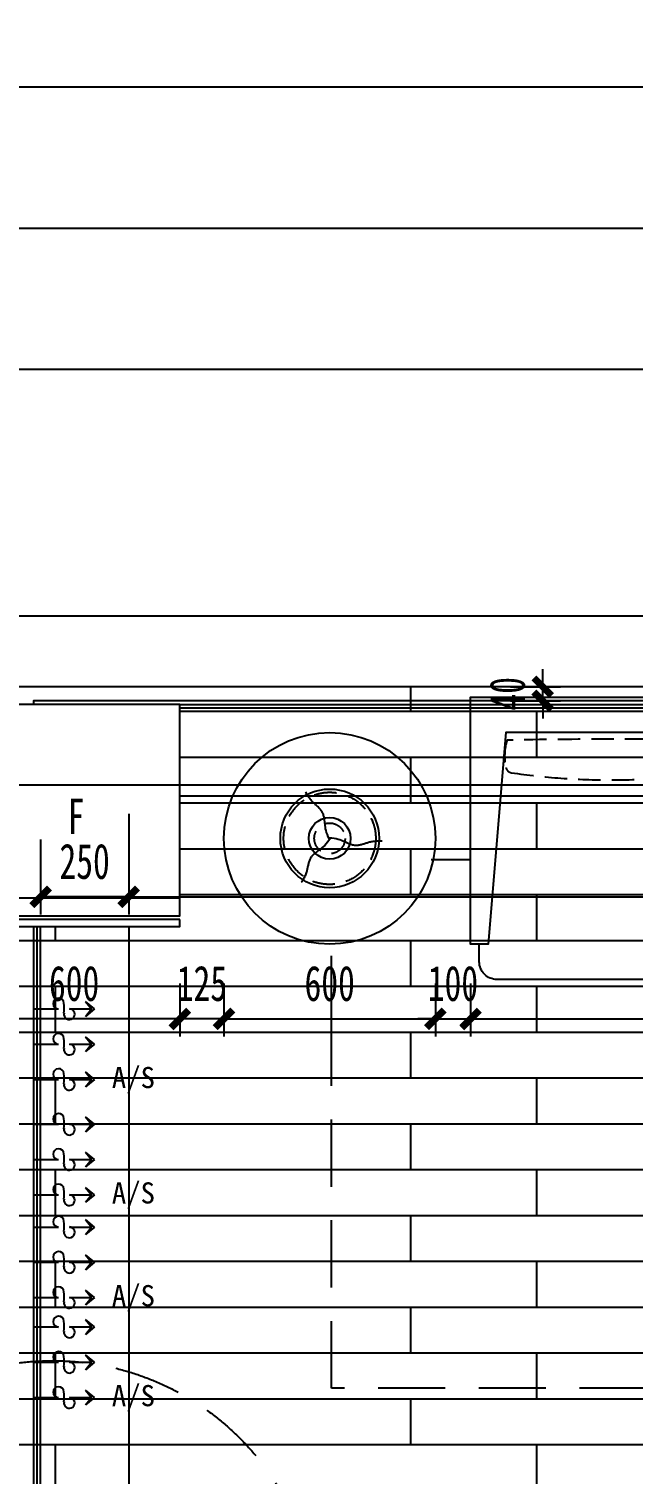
# Model space of a CAD drawing. Header units: millimetres. Extents: x -133666 to 880576, y -269375 to 86941.
# Drawn here: x -43307 to -41593, y -148099 to -144001 of the extents above; entities that cross this region are included whole.
import ezdxf

# ---------------------------------------------------------------- set-up
doc = ezdxf.new("R2010")
doc.units = ezdxf.units.MM
doc.header["$LTSCALE"] = 1000
doc.linetypes.add('DASHED', pattern=[19.05, 12.7, -6.35])
doc.layers.get('0').update_dxf_attribs({"linetype": 'CONTINUOUS'})
doc.layers.get('Defpoints').update_dxf_attribs({"color": 6, "linetype": 'CONTINUOUS'})
for name, color, linetype in [('A-土建墙（含管井、立管）', 6, 'CONTINUOUS'), ('A-新隔墙尺寸', 5, 'CONTINUOUS'), ('C-顶面设备（风口、换气扇、投影仪）', 7, 'CONTINUOUS'), ('C-顶面造型尺寸', 5, 'CONTINUOUS'), ('C-顶面造型线', 32, 'CONTINUOUS'), ('F-地坪填充', 250, 'CONTINUOUS'), ('P-家具尺寸', 5, 'CONTINUOUS'), ('P-活动家具', 146, 'CONTINUOUS'), ('W-尺寸', 5, 'CONTINUOUS')]:
    doc.layers.add(name, color=color, linetype=linetype)
doc.styles.add('DIM', font='', dxfattribs={"width": 0.7})
doc.styles.add('WORD-2', font='simhei.ttf')
doc.styles.get('DIM').set_extended_font_data('SimSun')
doc.dimstyles.new('50', dxfattribs={"dimscale": 50, "dimtxt": 2, "dimasz": 1, "dimexe": 1, "dimexo": 1, "dimgap": 1, "dimtad": 1, "dimdec": 0, "dimzin": 0, "dimdsep": 46, "dimtxsty": 'DIM', "dimblk": 'ARCHTICK', "dimcen": 0, "dimclrd": 5, "dimclre": 5, "dimclrt": 35, "dimadec": 0, "dimazin": 0, "dimtfac": 0.5, "dimtdec": 0, "dimtix": 1, "dimtmove": 2, "dimatfit": 2, "dimldrblk": 'A', "dimfxl": 0, "dimtolj": 1, "dimtzin": 0, "dimlwd": -1, "dimlwe": -1, "dimarcsym": 0})

# ---------------------------------------------------------------- blocks, each defined once
blk = doc.blocks.new('A$C68CA6050')
blk.add_wipeout([(0, 850), (2100, 850), (2100, 150), (2075, 150), (2075, 100), (2072, 83.1), (2060.4, 64.6), (2040.5, 52.5), (2025, 50), (1450, 50), (1437.2, 51.7), (1423.1, 57.8), (1414.6, 64.6), (1407.1, 74.2), (1403.4, 81.8), (1400, 100), (1398, 86), (1395.5, 79.2), (1390.8, 71.2), (1380.3, 60.2), (1363.8, 51.9), (1350, 50), (750, 50), (733.3, 52.9), (724.9, 56.8), (714.6, 64.6), (708.1, 72.6), (703.4, 81.8), (701.2, 89.1), (700, 100), (698.1, 86.3), (694.2, 76.7), (690.7, 70.9), (685.4, 64.6), (677.2, 58.1), (670.1, 54.2), (650, 50), (641.4, 50), (75, 50), (58.2, 52.9), (39.6, 64.6), (31.7, 75), (26.3, 88.7), (25, 100), (25, 150), (0, 150)]).translate(0, 0, 0).dxf.layer = 'P-活动家具'
at = {"layer": 'P-活动家具', "elevation": 0}
blk.add_lwpolyline([(1050, 50), (1043.2, 50), (750, 50, -0.414214), (700, 100, -0.414214), (650, 50), (75, 50, -0.414214), (25, 100), (25, 150), (0, 150), (0, 850), (1050, 850), (2100, 850), (2100, 150), (2075, 150), (2075, 100, -0.414214), (2025, 50), (1450, 50, -0.414214), (1400, 100, -0.414214), (1350, 50), (1056.8, 50)], format="xyb", close=True, dxfattribs=at)
for points in [[(0, 850), (2100, 850), (2100, 150), (2050, 150), (2000, 750.2), (100, 750.2), (50, 150), (0, 150), (0, 850)], [(700, 100), (700.1, 750.2)], [(1400, 100), (1400.1, 750.2)]]:
    blk.add_lwpolyline(points, dxfattribs=at)
at = {"layer": 'P-活动家具', "color": 251, "linetype": 'DASHED', "ltscale": 0.005, "elevation": 0}
for points in [[(103.3, 728.6, -0.008996), (692.3, 728.6, -0.12873), (694.8, 650.4, -0.310462), (679.3, 636.1, -0.072657), (116.2, 636.1, -0.310462), (100.7, 650.4, -0.12873), (103.3, 728.6, -0.746294)], [(1392.2, 728.6, 0.007743), (707.8, 728.6, 0.12873), (705.3, 650.4, 0.310462), (720.8, 636.1, 0.062134), (1379.2, 636.1, 0.310462), (1394.7, 650.4, 0.12873), (1392.2, 728.6, 0.746294)], [(1996.3, 728.6, 0.009023), (1409, 728.6, 0.12873), (1406.5, 650.4, 0.310462), (1422, 636.1, 0.072882), (1983.4, 636.1, 0.310462), (1998.9, 650.4, 0.12873), (1996.3, 728.6, 0.746294)]]:
    blk.add_lwpolyline(points, format="xyb", dxfattribs=at)
blk = doc.blocks.new('DIFF-WLL')
at = {"color": 7, "linetype": 'ByBlock'}
for p, q in [((0, 0), (2.05, 0)), ((5, 0), (4.28, 0.61)), ((4.28, 0.61), (4.76, 0)), ((2.95, 0), (4.76, 0)), ((5, 0), (4.28, -0.61)), ((4.28, -0.61), (4.76, 0))]:
    blk.add_line(p, q, dxfattribs=at)
for centre, radius, start, end in [((2.06, 0.44), 0.443, 4.4518, 269.236), ((-3.48, 0.01), 5.99, 356.4344, 4.4518), ((2.94, -0.44), 0.443, 169.2229, 89.236)]:
    blk.add_arc(centre, radius, start, end, dxfattribs=at)
blk = doc.blocks.new('*U392')
at = {"color": 251}
blk.add_line((0, 300), (0, 0), dxfattribs=at)
at = {"color": 251, "xscale": 34.56325301062316, "yscale": 34.56325301062316, "zscale": 34.56325301062316}
for p in [(0, 250), (0, 150), (0, 50)]:
    blk.add_blockref('DIFF-WLL', p, dxfattribs=at)
at = {"style": 'WORD-2'}
blk.add_attdef('A/S', (222.2, 25.3), '', height=60, dxfattribs=at)
blk = doc.blocks.new('_ArchTick')
at = {"color": 0, "linetype": 'ByBlock', "const_width": 0.4}
blk.add_lwpolyline([(-0.5, -0.5), (0.5, 0.5)], dxfattribs=at)
blk = doc.blocks.new('*D434')
at = {"layer": 'Defpoints', "color": 0, "ltscale": 0.15, "transparency": 16777216}
for p in [(-42753.7, -146271.6), (-42153.7, -146271.6), (-42153.7, -146808.5)]:
    blk.add_point(p, dxfattribs=at)
at = {"layer": 'P-家具尺寸', "color": 5, "ltscale": 0.15, "transparency": 16777216}
for p, q in [((-42753.7, -146708.5), (-42753.7, -146858.5)), ((-42153.7, -146708.5), (-42153.7, -146858.5)), ((-42753.7, -146808.5), (-42153.7, -146808.5))]:
    blk.add_line(p, q, dxfattribs=at)
at = {"layer": 'P-家具尺寸', "color": 5, "ltscale": 0.15, "transparency": 16777216, "xscale": 50, "yscale": 50, "zscale": 50, "rotation": 180}
blk.add_blockref('_ArchTick', (-42753.7, -146808.5), dxfattribs=at)
at = {"layer": 'P-家具尺寸', "color": 5, "ltscale": 0.15, "transparency": 16777216, "xscale": 50, "yscale": 50, "zscale": 50}
blk.add_blockref('_ArchTick', (-42153.7, -146808.5), dxfattribs=at)
at = {"layer": 'P-家具尺寸', "color": 35, "ltscale": 0.15, "transparency": 16777216, "insert": (-42453.7, -146708.5), "char_height": 100, "attachment_point": 5, "style": 'DIM'}
blk.add_mtext('\\A1;600', dxfattribs=at)
blk = doc.blocks.new('A')
for p, q in [((-1.435, 1.148), (-1.09, 1.437)), ((-1.435, 1.148), (-0.369, 0)), ((-1.09, 1.437), (0, 0)), ((-0.369, 0), (-2.127, 0)), ((-1.435, -1.148), (-0.369, 0)), ((-1.09, -1.437), (0, 0)), ((-1.435, -1.148), (-1.09, -1.437))]:
    blk.add_line(p, q)
for points in [[(-1.435, 1.148), (-1.09, 1.437), (-0.369, 0), (0, 0)], [(-1.435, -1.148), (-1.09, -1.437), (-0.369, 0), (0, 0)]]:
    blk.add_solid(points)
blk = doc.blocks.new('*D435')
at = {"layer": 'Defpoints', "color": 0, "ltscale": 0.15, "transparency": 16777216}
for p in [(-42153.7, -146296.6), (-42054.1, -146479.1), (-42054.1, -146808.5)]:
    blk.add_point(p, dxfattribs=at)
at = {"layer": 'P-家具尺寸', "color": 5, "ltscale": 0.15, "transparency": 16777216}
for p, q in [((-42153.7, -146708.5), (-42153.7, -146858.5)), ((-42054.1, -146708.5), (-42054.1, -146858.5)), ((-42153.7, -146808.5), (-42203.7, -146808.5)), ((-42153.7, -146808.5), (-42054.1, -146808.5)), ((-42054.1, -146808.5), (-42004.1, -146808.5))]:
    blk.add_line(p, q, dxfattribs=at)
at = {"layer": 'P-家具尺寸', "color": 5, "ltscale": 0.15, "transparency": 16777216, "xscale": 50, "yscale": 50, "zscale": 50}
blk.add_blockref('_ArchTick', (-42153.7, -146808.5), dxfattribs=at)
at = {"layer": 'P-家具尺寸', "color": 5, "ltscale": 0.15, "transparency": 16777216, "xscale": 50, "yscale": 50, "zscale": 50, "rotation": 180}
blk.add_blockref('_ArchTick', (-42054.1, -146808.5), dxfattribs=at)
at = {"layer": 'P-家具尺寸', "color": 35, "ltscale": 0.15, "transparency": 16777216, "insert": (-42103.9, -146708.5), "char_height": 100, "attachment_point": 5, "style": 'DIM'}
blk.add_mtext('\\A1;100', dxfattribs=at)
blk = doc.blocks.new('*D436')
at = {"layer": 'Defpoints', "color": 0, "ltscale": 0.15, "transparency": 16777216}
for p in [(-39954.1, -146433.5, 0), (-42054.1, -146479.1), (-39954.1, -146808.5)]:
    blk.add_point(p, dxfattribs=at)
at = {"layer": 'P-家具尺寸', "color": 5, "ltscale": 0.15, "transparency": 16777216}
for p, q in [((-42054.1, -146708.5), (-42054.1, -146858.5)), ((-39954.1, -146708.5), (-39954.1, -146858.5)), ((-42054.1, -146808.5), (-39954.1, -146808.5))]:
    blk.add_line(p, q, dxfattribs=at)
at = {"layer": 'P-家具尺寸', "color": 5, "ltscale": 0.15, "transparency": 16777216, "xscale": 50, "yscale": 50, "zscale": 50, "rotation": 180}
blk.add_blockref('_ArchTick', (-42054.1, -146808.5), dxfattribs=at)
at = {"layer": 'P-家具尺寸', "color": 5, "ltscale": 0.15, "transparency": 16777216, "xscale": 50, "yscale": 50, "zscale": 50}
blk.add_blockref('_ArchTick', (-39954.1, -146808.5), dxfattribs=at)
at = {"layer": 'P-家具尺寸', "color": 35, "ltscale": 0.15, "transparency": 16777216, "insert": (-41004.1, -146708.5), "char_height": 100, "attachment_point": 5, "style": 'DIM'}
blk.add_mtext('\\A1;2100', dxfattribs=at)
blk = doc.blocks.new('*D443')
at = {"layer": 'Defpoints', "color": 0, "ltscale": 0.15, "transparency": 16777216}
for p in [(-42878.9, -146271.6), (-42753.7, -146271.6), (-42878.9, -146808.5)]:
    blk.add_point(p, dxfattribs=at)
at = {"layer": 'P-家具尺寸', "color": 5, "ltscale": 0.15, "transparency": 16777216}
for p, q in [((-42878.9, -146708.5), (-42878.9, -146858.5)), ((-42753.7, -146708.5), (-42753.7, -146858.5)), ((-42878.9, -146808.5), (-42928.9, -146808.5)), ((-42753.7, -146808.5), (-42878.9, -146808.5)), ((-42753.7, -146808.5), (-42703.7, -146808.5))]:
    blk.add_line(p, q, dxfattribs=at)
at = {"layer": 'P-家具尺寸', "color": 5, "ltscale": 0.15, "transparency": 16777216, "xscale": 50, "yscale": 50, "zscale": 50}
blk.add_blockref('_ArchTick', (-42878.9, -146808.5), dxfattribs=at)
at = {"layer": 'P-家具尺寸', "color": 5, "ltscale": 0.15, "transparency": 16777216, "xscale": 50, "yscale": 50, "zscale": 50, "rotation": 180}
blk.add_blockref('_ArchTick', (-42753.7, -146808.5), dxfattribs=at)
at = {"layer": 'P-家具尺寸', "color": 35, "ltscale": 0.15, "transparency": 16777216, "insert": (-42816.3, -146708.5), "char_height": 100, "attachment_point": 5, "style": 'DIM'}
blk.add_mtext('\\A1;125', dxfattribs=at)
blk = doc.blocks.new('*D444')
at = {"layer": 'Defpoints', "color": 0, "ltscale": 0.15, "transparency": 16777216}
for p in [(-42878.9, -146271.6), (-43478.9, -146360.3), (-43478.9, -146808.5)]:
    blk.add_point(p, dxfattribs=at)
at = {"layer": 'P-家具尺寸', "color": 5, "ltscale": 0.15, "transparency": 16777216}
for p, q in [((-43478.9, -146708.5), (-43478.9, -146858.5)), ((-42878.9, -146708.5), (-42878.9, -146858.5)), ((-42878.9, -146808.5), (-43478.9, -146808.5))]:
    blk.add_line(p, q, dxfattribs=at)
at = {"layer": 'P-家具尺寸', "color": 5, "ltscale": 0.15, "transparency": 16777216, "xscale": 50, "yscale": 50, "zscale": 50, "rotation": 180}
blk.add_blockref('_ArchTick', (-43478.9, -146808.5), dxfattribs=at)
at = {"layer": 'P-家具尺寸', "color": 5, "ltscale": 0.15, "transparency": 16777216, "xscale": 50, "yscale": 50, "zscale": 50}
blk.add_blockref('_ArchTick', (-42878.9, -146808.5), dxfattribs=at)
at = {"layer": 'P-家具尺寸', "color": 35, "ltscale": 0.15, "transparency": 16777216, "insert": (-43178.9, -146708.5), "char_height": 100, "attachment_point": 5, "style": 'DIM'}
blk.add_mtext('\\A1;600', dxfattribs=at)
blk = doc.blocks.new('*D498')
at = {"layer": 'Defpoints', "color": 0, "transparency": 16777216}
for p in [(-43604.1, -144966.6), (-43604.1, -145616.6), (-38704.1, -145616.6)]:
    blk.add_point(p, dxfattribs=at)
at = {"layer": 'W-尺寸', "color": 5, "transparency": 16777216}
for p, q in [((-43604.1, -145266.6), (-43604.1, -144916.6)), ((-38704.1, -145266.6), (-38704.1, -144916.6)), ((-38704.1, -144966.6), (-43604.1, -144966.6))]:
    blk.add_line(p, q, dxfattribs=at)
at = {"layer": 'W-尺寸', "color": 5, "transparency": 16777216, "xscale": 50, "yscale": 50, "zscale": 50, "rotation": 180}
blk.add_blockref('_ArchTick', (-43604.1, -144966.6), dxfattribs=at)
at = {"layer": 'W-尺寸', "color": 5, "transparency": 16777216, "xscale": 50, "yscale": 50, "zscale": 50}
blk.add_blockref('_ArchTick', (-38704.1, -144966.6), dxfattribs=at)
at = {"layer": 'W-尺寸', "color": 35, "transparency": 16777216, "insert": (-41154.1, -144866.6), "char_height": 100, "attachment_point": 5, "style": 'DIM'}
blk.add_mtext('\\A1;4900', dxfattribs=at)
blk = doc.blocks.new('*D519')
at = {"layer": 'Defpoints', "color": 0, "transparency": 16777216}
for p in [(-46004.1, -144166.6), (-46004.1, -144766.6), (-30704.1, -144866.6)]:
    blk.add_point(p, dxfattribs=at)
at = {"layer": 'W-尺寸', "color": 5, "transparency": 16777216}
for p, q in [((-46004.1, -144466.6), (-46004.1, -144116.6)), ((-30704.1, -144466.6), (-30704.1, -144116.6)), ((-30704.1, -144166.6), (-46004.1, -144166.6))]:
    blk.add_line(p, q, dxfattribs=at)
at = {"layer": 'W-尺寸', "color": 5, "transparency": 16777216, "xscale": 50, "yscale": 50, "zscale": 50, "rotation": 180}
blk.add_blockref('_ArchTick', (-46004.1, -144166.6), dxfattribs=at)
at = {"layer": 'W-尺寸', "color": 5, "transparency": 16777216, "xscale": 50, "yscale": 50, "zscale": 50}
blk.add_blockref('_ArchTick', (-30704.1, -144166.6), dxfattribs=at)
at = {"layer": 'W-尺寸', "color": 35, "transparency": 16777216, "insert": (-38354.1, -144066.6), "char_height": 100, "attachment_point": 5, "style": 'DIM'}
blk.add_mtext('\\A1;15300', dxfattribs=at)
blk = doc.blocks.new('*D523')
at = {"layer": 'Defpoints', "color": 0, "transparency": 16777216}
for p in [(-43704.1, -144566.6), (-38604.1, -145616.6), (-43704.1, -145866.6)]:
    blk.add_point(p, dxfattribs=at)
at = {"layer": 'W-尺寸', "color": 5, "transparency": 16777216}
for p, q in [((-43704.1, -144866.6), (-43704.1, -144516.6)), ((-38604.1, -144866.6), (-38604.1, -144516.6)), ((-38604.1, -144566.6), (-43704.1, -144566.6))]:
    blk.add_line(p, q, dxfattribs=at)
at = {"layer": 'W-尺寸', "color": 5, "transparency": 16777216, "xscale": 50, "yscale": 50, "zscale": 50, "rotation": 180}
blk.add_blockref('_ArchTick', (-43704.1, -144566.6), dxfattribs=at)
at = {"layer": 'W-尺寸', "color": 5, "transparency": 16777216, "xscale": 50, "yscale": 50, "zscale": 50}
blk.add_blockref('_ArchTick', (-38604.1, -144566.6), dxfattribs=at)
at = {"layer": 'W-尺寸', "color": 35, "transparency": 16777216, "insert": (-41154.1, -144466.6), "char_height": 100, "attachment_point": 5, "style": 'DIM'}
blk.add_mtext('\\A1;5100', dxfattribs=at)
blk = doc.blocks.new('做成ACAD TuKuai0092')
at = {"linetype": 'Continuous'}
for points in [[(-300, 610), (300, 610), (300, 630), (-300, 630)], [(-300, 0), (300, 0), (300, 600), (-300, 600)]]:
    blk.add_lwpolyline(points, close=True, dxfattribs=at)
blk = doc.blocks.new('dfdhh')
blk.add_wipeout([(25979.6, -8092.8), (25979.6, -8722.8), (26579.6, -8722.8), (26579.6, -8092.8)]).dxf.layer = 'P-活动家具'
at = {"layer": 'P-活动家具'}
blk.add_lwpolyline([(26579.6, -8172.8), (26579.6, -8172.8), (25979.6, -8172.8)], dxfattribs=at)
at = {"layer": 'P-活动家具', "xscale": -1}
blk.add_blockref('做成ACAD TuKuai0092', (26279.6, -8722.8), dxfattribs=at)
blk = doc.blocks.new('sdsdggh')
for radius in [300, 140]:
    blk.add_circle((100781.9, -77367), radius)
at = {"color": 55}
blk.add_circle((100781.9, -77367), 59.1, dxfattribs=at)
at = {"layer": 'P-活动家具', "color": 251, "linetype": 'DASHED', "ltscale": 0.005}
for p, q in [((100714.8, -77237.3), (100713.9, -77234.7)), ((100716, -77240), (100714.8, -77237.3)), ((100717.5, -77242.7), (100716, -77240)), ((100719.2, -77245.5), (100717.5, -77242.7)), ((100721, -77248.2), (100719.2, -77245.5)), ((100722.9, -77250.8), (100721, -77248.2)), ((100724.9, -77253.4), (100722.9, -77250.8)), ((100726.9, -77255.8), (100724.9, -77253.4)), ((100728.8, -77258.1), (100726.9, -77255.8)), ((100730.7, -77260.2), (100728.8, -77258.1)), ((100732.5, -77262.2), (100730.7, -77260.2)), ((100734.3, -77264.1), (100732.5, -77262.2)), ((100736, -77265.9), (100734.3, -77264.1)), ((100737.8, -77267.6), (100736, -77265.9)), ((100739.5, -77269.2), (100737.8, -77267.6)), ((100741.2, -77270.8), (100739.5, -77269.2)), ((100743, -77272.4), (100741.2, -77270.8)), ((100744.7, -77274), (100743, -77272.4)), ((100746.5, -77275.6), (100744.7, -77274)), ((100748.2, -77277.2), (100746.5, -77275.6)), ((100750, -77278.9), (100748.2, -77277.2)), ((100751.7, -77280.6), (100750, -77278.9)), ((100753.3, -77282.3), (100751.7, -77280.6)), ((100754.9, -77284.1), (100753.3, -77282.3)), ((100756.5, -77286), (100754.9, -77284.1)), ((100757.9, -77288), (100756.5, -77286)), ((100759.3, -77290), (100757.9, -77288)), ((100760.7, -77292.2), (100759.3, -77290)), ((100761.9, -77294.4), (100760.7, -77292.2)), ((100763, -77296.8), (100761.9, -77294.4)), ((100764, -77299.2), (100763, -77296.8)), ((100764.8, -77301.8), (100764, -77299.2)), ((100765.6, -77304.4), (100764.8, -77301.8)), ((100766.2, -77307.2), (100765.6, -77304.4)), ((100766.7, -77310.2), (100766.2, -77307.2)), ((100767.1, -77313.2), (100766.7, -77310.2)), ((100767.5, -77316.5), (100767.1, -77313.2)), ((100767.9, -77319.9), (100767.5, -77316.5)), ((100768.3, -77323.5), (100767.9, -77319.9)), ((100768.7, -77327.3), (100768.3, -77323.5)), ((100769.1, -77331.3), (100768.7, -77327.3)), ((100769.7, -77335.6), (100769.1, -77331.3)), ((100770.5, -77340.1), (100769.7, -77335.6)), ((100771.7, -77345.1), (100770.5, -77340.1)), ((100773.2, -77350.4), (100771.7, -77345.1)), ((100775.7, -77378.2), (100771.8, -77382.9)), ((100775.3, -77356.1), (100773.2, -77350.4)), ((100777.9, -77362.3), (100775.3, -77356.1)), ((100779.8, -77372.8), (100775.7, -77378.2)), ((100781.2, -77369), (100777.9, -77362.3)), ((100783.9, -77366.6), (100779.8, -77372.8)), ((100780.5, -77365.5), (100788, -77365.9)), ((100788, -77365.9), (100794.7, -77366.7)), ((100794.7, -77366.7), (100800.7, -77367.8)), ((100800.7, -77367.8), (100806, -77369.1)), ((100806, -77369.1), (100810.8, -77370.6)), ((100810.8, -77370.6), (100815.2, -77372.2)), ((100815.2, -77372.2), (100819.2, -77373.8)), ((100819.2, -77373.8), (100822.9, -77375.4)), ((100822.9, -77375.4), (100826.4, -77377)), ((100826.4, -77377), (100829.7, -77378.5)), ((100829.7, -77378.5), (100832.8, -77379.8)), ((100885.5, -77379.9), (100887.8, -77379.2)), ((100887.8, -77379.2), (100890.1, -77378.5)), ((100890.1, -77378.5), (100892.4, -77377.9)), ((100892.4, -77377.9), (100894.9, -77377.2)), ((100894.9, -77377.2), (100897.4, -77376.6)), ((100897.4, -77376.6), (100900, -77376)), ((100900, -77376), (100902.8, -77375.5)), ((100902.8, -77375.5), (100905.7, -77375)), ((100905.7, -77375), (100908.8, -77374.5)), ((100908.8, -77374.5), (100912, -77374)), ((100912, -77374), (100915.2, -77373.7)), ((100915.2, -77373.7), (100918.5, -77373.5)), ((100918.5, -77373.5), (100921.7, -77373.4)), ((100921.7, -77373.4), (100924.8, -77373.5)), ((100924.8, -77373.5), (100927.7, -77373.7)), ((100927.7, -77373.7), (100930.5, -77374.3)), ((100730.5, -77418.5), (100729, -77420.6)), ((100732.1, -77416.4), (100730.5, -77418.5)), ((100733.9, -77414.4), (100732.1, -77416.4)), ((100735.9, -77412.4), (100733.9, -77414.4)), ((100738, -77410.5), (100735.9, -77412.4)), ((100740.3, -77408.6), (100738, -77410.5)), ((100742.7, -77406.7), (100740.3, -77408.6)), ((100745.3, -77404.7), (100742.7, -77406.7)), ((100748.1, -77402.7), (100745.3, -77404.7)), ((100751, -77400.6), (100748.1, -77402.7)), ((100754.1, -77398.3), (100751, -77400.6)), ((100757.3, -77395.9), (100754.1, -77398.3)), ((100760.8, -77393.3), (100757.3, -77395.9)), ((100764.3, -77390.3), (100760.8, -77393.3)), ((100768, -77386.8), (100764.3, -77390.3)), ((100771.8, -77382.9), (100768, -77386.8)), ((100832.8, -77379.8), (100835.8, -77381.1)), ((100835.8, -77381.1), (100838.7, -77382.3)), ((100838.7, -77382.3), (100841.5, -77383.3)), ((100841.5, -77383.3), (100844.3, -77384.2)), ((100844.3, -77384.2), (100846.9, -77384.9)), ((100846.9, -77384.9), (100849.6, -77385.4)), ((100849.6, -77385.4), (100852.2, -77385.8)), ((100852.2, -77385.8), (100854.8, -77386)), ((100854.8, -77386), (100857.3, -77386)), ((100857.3, -77386), (100859.8, -77386)), ((100859.8, -77386), (100862.3, -77385.8)), ((100862.3, -77385.8), (100864.8, -77385.5)), ((100864.8, -77385.5), (100867.2, -77385.1)), ((100867.2, -77385.1), (100869.5, -77384.6)), ((100869.5, -77384.6), (100871.9, -77384.1)), ((100871.9, -77384.1), (100874.2, -77383.4)), ((100874.2, -77383.4), (100876.5, -77382.8)), ((100876.5, -77382.8), (100878.7, -77382.1)), ((100878.7, -77382.1), (100881, -77381.3)), ((100881, -77381.3), (100883.2, -77380.6)), ((100883.2, -77380.6), (100885.5, -77379.9)), ((100716.6, -77459.7), (100715.8, -77462.2)), ((100717.2, -77457.3), (100716.6, -77459.7)), ((100717.8, -77455), (100717.2, -77457.3)), ((100718.4, -77452.6), (100717.8, -77455)), ((100718.9, -77450.3), (100718.4, -77452.6)), ((100719.4, -77448), (100718.9, -77450.3)), ((100719.9, -77445.7), (100719.4, -77448)), ((100720.4, -77443.3), (100719.9, -77445.7)), ((100721, -77441), (100720.4, -77443.3)), ((100721.5, -77438.7), (100721, -77441)), ((100722.1, -77436.4), (100721.5, -77438.7)), ((100722.8, -77434.1), (100722.1, -77436.4)), ((100723.6, -77431.8), (100722.8, -77434.1)), ((100724.4, -77429.5), (100723.6, -77431.8)), ((100725.4, -77427.3), (100724.4, -77429.5)), ((100726.5, -77425), (100725.4, -77427.3)), ((100727.7, -77422.8), (100726.5, -77425)), ((100729, -77420.6), (100727.7, -77422.8)), ((100703.1, -77490), (100701.3, -77492)), ((100704.8, -77487.6), (100703.1, -77490)), ((100706.5, -77484.9), (100704.8, -77487.6)), ((100708, -77482.1), (100706.5, -77484.9)), ((100709.4, -77479.1), (100708, -77482.1)), ((100710.8, -77476.1), (100709.4, -77479.1)), ((100712, -77473.2), (100710.8, -77476.1)), ((100713.1, -77470.2), (100712, -77473.2)), ((100714.1, -77467.5), (100713.1, -77470.2)), ((100715, -77464.8), (100714.1, -77467.5)), ((100715.8, -77462.2), (100715, -77464.8))]:
    blk.add_line(p, q, dxfattribs=at)
for radius in [130.7, 43.6]:
    blk.add_circle((100781.9, -77367), radius, dxfattribs=at)
blk = doc.blocks.new('*D560')
at = {"layer": 'C-顶面造型尺寸', "color": 5, "ltscale": 0.15, "transparency": 16777216}
for p, q in [((-43274.1, -146299.7), (-43274.1, -146512.3)), ((-43024.1, -146299.7), (-43024.1, -146512.3)), ((-43024.1, -146462.3), (-43274.1, -146462.3))]:
    blk.add_line(p, q, dxfattribs=at)
at = {"layer": 'Defpoints', "color": 0, "ltscale": 0.15, "transparency": 16777216}
for p in [(-43274.1, -146249.7), (-43024.1, -146249.7), (-43274.1, -146462.3)]:
    blk.add_point(p, dxfattribs=at)
at = {"layer": 'C-顶面造型尺寸', "color": 5, "ltscale": 0.15, "transparency": 16777216, "xscale": 50, "yscale": 50, "zscale": 50, "rotation": 180}
blk.add_blockref('_ArchTick', (-43274.1, -146462.3), dxfattribs=at)
at = {"layer": 'C-顶面造型尺寸', "color": 5, "ltscale": 0.15, "transparency": 16777216, "xscale": 50, "yscale": 50, "zscale": 50}
blk.add_blockref('_ArchTick', (-43024.1, -146462.3), dxfattribs=at)
at = {"layer": 'C-顶面造型尺寸', "color": 35, "ltscale": 0.15, "transparency": 16777216, "insert": (-43149.1, -146362.3), "char_height": 100, "attachment_point": 5, "style": 'DIM'}
blk.add_mtext('\\A1;250', dxfattribs=at)
blk = doc.blocks.new('*D671')
at = {"layer": 'C-顶面造型尺寸', "color": 5, "ltscale": 0.15, "transparency": 16777216}
for p, q in [((-43024.1, -146226.6), (-43024.1, -146512.3)), ((-38984.1, -146226.6), (-38984.1, -146512.3)), ((-43024.1, -146462.3), (-38984.1, -146462.3))]:
    blk.add_line(p, q, dxfattribs=at)
at = {"layer": 'Defpoints', "color": 0, "ltscale": 0.15, "transparency": 16777216}
for p in [(-43024.1, -146176.6), (-38984.1, -146176.6), (-38984.1, -146462.3)]:
    blk.add_point(p, dxfattribs=at)
at = {"layer": 'C-顶面造型尺寸', "color": 5, "ltscale": 0.15, "transparency": 16777216, "xscale": 50, "yscale": 50, "zscale": 50, "rotation": 180}
blk.add_blockref('_ArchTick', (-43024.1, -146462.3), dxfattribs=at)
at = {"layer": 'C-顶面造型尺寸', "color": 5, "ltscale": 0.15, "transparency": 16777216, "xscale": 50, "yscale": 50, "zscale": 50}
blk.add_blockref('_ArchTick', (-38984.1, -146462.3), dxfattribs=at)
at = {"layer": 'C-顶面造型尺寸', "color": 35, "ltscale": 0.15, "transparency": 16777216, "insert": (-41004.1, -146362.3), "char_height": 100, "attachment_point": 5, "style": 'DIM'}
blk.add_mtext('\\A1;4040', dxfattribs=at)
blk = doc.blocks.new('*D689')
at = {"layer": 'A-新隔墙尺寸', "color": 5, "ltscale": 0.15, "transparency": 16777216}
for p, q in [((-43604.1, -145966.6), (-43604.1, -146194.6)), ((-38704.1, -145966.6), (-38704.1, -146194.6)), ((-43604.1, -146144.6), (-38704.1, -146144.6))]:
    blk.add_line(p, q, dxfattribs=at)
at = {"layer": 'Defpoints', "color": 0, "ltscale": 0.15, "transparency": 16777216}
for p in [(-43604.1, -145916.6), (-38704.1, -145916.6), (-38704.1, -146144.6)]:
    blk.add_point(p, dxfattribs=at)
at = {"layer": 'A-新隔墙尺寸', "color": 5, "ltscale": 0.15, "transparency": 16777216, "xscale": 50, "yscale": 50, "zscale": 50, "rotation": 180}
blk.add_blockref('_ArchTick', (-43604.1, -146144.6), dxfattribs=at)
at = {"layer": 'A-新隔墙尺寸', "color": 5, "ltscale": 0.15, "transparency": 16777216, "xscale": 50, "yscale": 50, "zscale": 50}
blk.add_blockref('_ArchTick', (-38704.1, -146144.6), dxfattribs=at)
at = {"layer": 'A-新隔墙尺寸', "color": 35, "ltscale": 0.15, "transparency": 16777216, "insert": (-41154.1, -146044.6), "char_height": 100, "attachment_point": 5, "style": 'DIM'}
blk.add_mtext('\\A1;4900', dxfattribs=at)
blk = doc.blocks.new('*D736')
at = {"layer": 'C-顶面造型尺寸', "color": 5, "ltscale": 0.15, "transparency": 16777216}
for p, q in [((-41849.1, -145866.6), (-41849.1, -145816.6)), ((-41941, -145866.6), (-41799.1, -145866.6)), ((-41849.1, -145906.6), (-41849.1, -145866.6)), ((-41941, -145906.6), (-41799.1, -145906.6)), ((-41849.1, -145906.6), (-41849.1, -145956.6))]:
    blk.add_line(p, q, dxfattribs=at)
at = {"layer": 'Defpoints', "color": 0, "ltscale": 0.15, "transparency": 16777216}
for p in [(-41991, -145866.6), (-41849.1, -145866.6), (-41991, -145906.6)]:
    blk.add_point(p, dxfattribs=at)
at = {"layer": 'C-顶面造型尺寸', "color": 5, "ltscale": 0.15, "transparency": 16777216, "xscale": 50, "yscale": 50, "zscale": 50}
for p, rotation in [((-41849.1, -145866.6), 270), ((-41849.1, -145906.6), 90)]:
    blk.add_blockref('_ArchTick', p, dxfattribs=dict(at, rotation=rotation))
at = {"layer": 'C-顶面造型尺寸', "color": 35, "ltscale": 0.15, "transparency": 16777216, "insert": (-41949.1, -145886.6), "char_height": 100, "attachment_point": 5, "rotation": 90, "style": 'DIM'}
blk.add_mtext('\\A1;40', dxfattribs=at)

msp = doc.modelspace()

# ---------------------------------------------------------------- linework, layer by layer
at = {"layer": 'A-土建墙（含管井、立管）', "color": 6}
for p, q in [((-38704.1, -145666.6), (-43604.1, -145666.6)), ((-38704.1, -145866.6), (-43604.1, -145866.6))]:
    msp.add_line(p, q, dxfattribs=at)
at = {"layer": 'P-活动家具', "color": 251, "linetype": 'DASHED', "ltscale": 0.015}
for points in [[(-42448.7, -146819.9), (-42448.7, -146591.6)], [(-39554.1, -147565.2), (-39554.1, -147855.9), (-42448.7, -147855.9), (-42448.7, -146819.9)]]:
    msp.add_lwpolyline(points, dxfattribs=at)
at = {"layer": 'P-活动家具', "color": 250, "linetype": 'DASHED', "ltscale": 0.015}
msp.add_circle((-43239, -148528), 750, dxfattribs=at)

# ---------------------------------------------------------------- block references
at = {"layer": 'C-顶面设备（风口、换气扇、投影仪）', "color": 7}
for p in [(-43294.1, -147030.2), (-43294.1, -147357.4), (-43294.1, -147648.8), (-43294.1, -147932.3)]:
    msp.add_blockref('*U392', p, dxfattribs=at).add_auto_attribs({'A/S': 'A/S'})
at = {"layer": 'P-活动家具'}
for name, p in [('A$C68CA6050', (-42054.1, -146746.6, 0)), ('sdsdggh', (-143235.6, -68929.6))]:
    msp.add_blockref(name, p, dxfattribs=at)

# ---------------------------------------------------------------- dimensions: what is measured, and where the dimension line sits
at = {"layer": 'P-家具尺寸', "ltscale": 0.15}
for base, p1, p2, picture, middle in [((-43478.9, -146808.5), (-42878.9, -146271.6), (-43478.9, -146360.3), '*D444', (-43178.9, -146708.5)), ((-42878.9, -146808.5), (-42753.7, -146271.6), (-42878.9, -146271.6), '*D443', (-42816.3, -146708.5)), ((-42153.7, -146808.5), (-42753.7, -146271.6), (-42153.7, -146271.6), '*D434', (-42453.7, -146708.5))]:
    dim = msp.add_linear_dim(base=base, p1=p1, p2=p2, dimstyle='50', override={"dimfxl": 2, "dimarcsym": 1}, dxfattribs=at)
    dim.commit()
    dim.dimension.update_dxf_attribs({"geometry": picture, "text_midpoint": middle})
at = {"layer": 'W-尺寸'}
for base, p1, p2, picture, middle in [((-46004.1, -144166.6), (-30704.1, -144866.6), (-46004.1, -144766.6), '*D519', (-38354.1, -144066.6)), ((-43704.1, -144566.6), (-38604.1, -145616.6), (-43704.1, -145866.6), '*D523', (-41154.1, -144466.6)), ((-43604.1, -144966.6), (-38704.1, -145616.6), (-43604.1, -145616.6), '*D498', (-41154.1, -144866.6))]:
    dim = msp.add_linear_dim(base=base, p1=p1, p2=p2, angle=180, dimstyle='50', dxfattribs=at)
    dim.commit()
    dim.dimension.update_dxf_attribs({"geometry": picture, "text_midpoint": middle})

# ---------------------------------------------------------------- next in the draw order: hatches: boundary and pattern name
at = {"layer": 'F-地坪填充', "ltscale": 0.15}
h = msp.add_hatch(dxfattribs=at)
h.set_pattern_fill('FI100宽木地板SC100', color=256, scale=130, style=0, pattern_type=2)
h.set_pattern_definition([(270, (-43232.9, -149836.6), (1365, -3e-13), [130, -130]), (270, (-42225.4, -149706.6), (1365, -3e-13), [130, -130]), (0, (-43574.14, -149836.6), (0, 130), [])])
h.paths.add_polyline_path([(-32665.6, -146616.8), (-32704.1, -146616.8), (-32704.1, -145866.6), (-36104.1, -145866.6), (-38204.1, -145866.6), (-38204.1, -145916.6), (-38504.1, -145916.6), (-38504.1, -146566.6), (-38504.1, -146576.6), (-38624.1, -146576.6), (-38624.1, -146566.6), (-38624.1, -145916.6), (-38704.1, -145916.6), (-38704.1, -145866.6), (-43589.1, -145866.6), (-43589.1, -145909.6), (-43589.1, -145916.6), (-43589.1, -146051.7), (-43589.1, -145959.7), (-43589.1, -147241.3), (-43589.1, -147411.6), (-43589.1, -147446.6), (-43589.1, -147529.1), (-43589.1, -147596.7), (-43599.1, -147672.2), (-43589.1, -147819), (-43594.1, -148961.6), (-42449.8, -148961.6), (-42444.3, -148957.8), (-42404.1, -148956.6), (-42404.1, -148966.6), (-39704.1, -148966.6), (-39654.1, -148966.6), (-39654.1, -148966.6), (-38754.1, -148966.6), (-38704.1, -148966.6), (-38624.1, -148966.6), (-38624.1, -148916.5), (-38624.1, -148866.6), (-38604.1, -148866.6), (-38554.4, -148866.6), (-38529.3, -148866.6), (-38504.1, -148866.4), (-38504.1, -148966.6), (-38504.1, -149916.6), (-38504.1, -149966.6), (-38304.1, -149966.6), (-32704.1, -149966.6), (-32704.1, -149766.6), (-32704.1, -149216.3), (-32665.6, -149216.3)])

# ---------------------------------------------------------------- next in the draw order: linework, layer by layer
at = {"layer": 'C-顶面造型线'}
msp.add_lwpolyline([(-38714.1, -145906.6), (-43294.1, -145906.6), (-43294.1, -148926.6), (-38714.1, -148926.6), (-38714.1, -145906.6)], dxfattribs=at)
at = {"layer": 'C-顶面造型线', "color": 35}
for points in [[(-38724.1, -145966.6), (-38724.1, -145966.6), (-38724.1, -148916.6), (-43284.1, -148916.6), (-43284.1, -145916.6), (-38724.1, -145916.6), (-38724.1, -145966.6), (-38724.1, -145966.6)], [(-38734.1, -145976.6), (-38734.1, -148906.6), (-43274.1, -148906.6), (-43274.1, -145926.6), (-38734.1, -145926.6), (-38734.1, -145976.6), (-38734.1, -145976.6)], [(-43024.1, -146176.6), (-43024.1, -148656.6), (-38984.1, -148656.6), (-38984.1, -146176.6)]]:
    msp.add_lwpolyline(points, close=True, dxfattribs=at)
at = {"layer": 'P-活动家具', "color": 251, "linetype": 'DASHED', "ltscale": 0.015}
msp.add_lwpolyline([(-42166.1, -146356.9), (-42054.1, -146356.9)], dxfattribs=at)

# ---------------------------------------------------------------- next in the draw order: dimensions: what is measured, and where the dimension line sits
at = {"layer": 'C-顶面造型尺寸', "ltscale": 0.15}
dim = msp.add_linear_dim(base=(-41849.1, -145866.6), p1=(-41991, -145906.6), p2=(-41991, -145866.6), angle=90, dimstyle='50', dxfattribs=at)
dim.commit()
dim.dimension.update_dxf_attribs({"geometry": '*D736', "text_midpoint": (-41949.1, -145886.6)})
at = {"layer": 'P-家具尺寸', "ltscale": 0.15}
for base, p1, p2, picture, middle in [((-42054.1, -146808.5), (-42153.7, -146296.6), (-42054.1, -146479.1), '*D435', (-42103.9, -146708.5)), ((-39954.1, -146808.5), (-42054.1, -146479.1), (-39954.1, -146433.5, 0), '*D436', (-41004.1, -146708.5))]:
    dim = msp.add_linear_dim(base=base, p1=p1, p2=p2, dimstyle='50', override={"dimfxl": 2, "dimarcsym": 1}, dxfattribs=at)
    dim.commit()
    dim.dimension.update_dxf_attribs({"geometry": picture, "text_midpoint": middle})

# ---------------------------------------------------------------- next in the draw order: block references
at = {"layer": 'P-活动家具', "xscale": -1, "rotation": 180}
msp.add_blockref('dfdhh', (-69458.5, -154639.4), dxfattribs=at)

# ---------------------------------------------------------------- next in the draw order: texts
at = {"layer": 'P-活动家具', "color": 251, "insert": (-43173.4, -146233.8), "char_height": 100, "attachment_point": 5, "style": 'DIM'}
msp.add_mtext('\\A1;F', dxfattribs=at)

# ---------------------------------------------------------------- next in the draw order: dimensions: what is measured, and where the dimension line sits
at = {"layer": 'A-新隔墙尺寸', "color": 1, "ltscale": 0.15}
dim = msp.add_linear_dim(base=(-38704.1, -146144.6), p1=(-43604.1, -145916.6), p2=(-38704.1, -145916.6), dimstyle='50', override={"dimfxl": 4}, dxfattribs=at)
dim.commit()
dim.dimension.update_dxf_attribs({"geometry": '*D689', "text_midpoint": (-41154.1, -146044.6)})
at = {"layer": 'C-顶面造型尺寸', "ltscale": 0.15}
for base, p1, p2, picture, middle in [((-38984.1, -146462.3), (-43024.1, -146176.6), (-38984.1, -146176.6), '*D671', (-41004.1, -146362.3)), ((-43274.1, -146462.3), (-43024.1, -146249.7), (-43274.1, -146249.7), '*D560', (-43149.1, -146362.3))]:
    dim = msp.add_linear_dim(base=base, p1=p1, p2=p2, dimstyle='50', dxfattribs=at)
    dim.commit()
    dim.dimension.update_dxf_attribs({"geometry": picture, "text_midpoint": middle})

doc.saveas('drawing.dxf')
